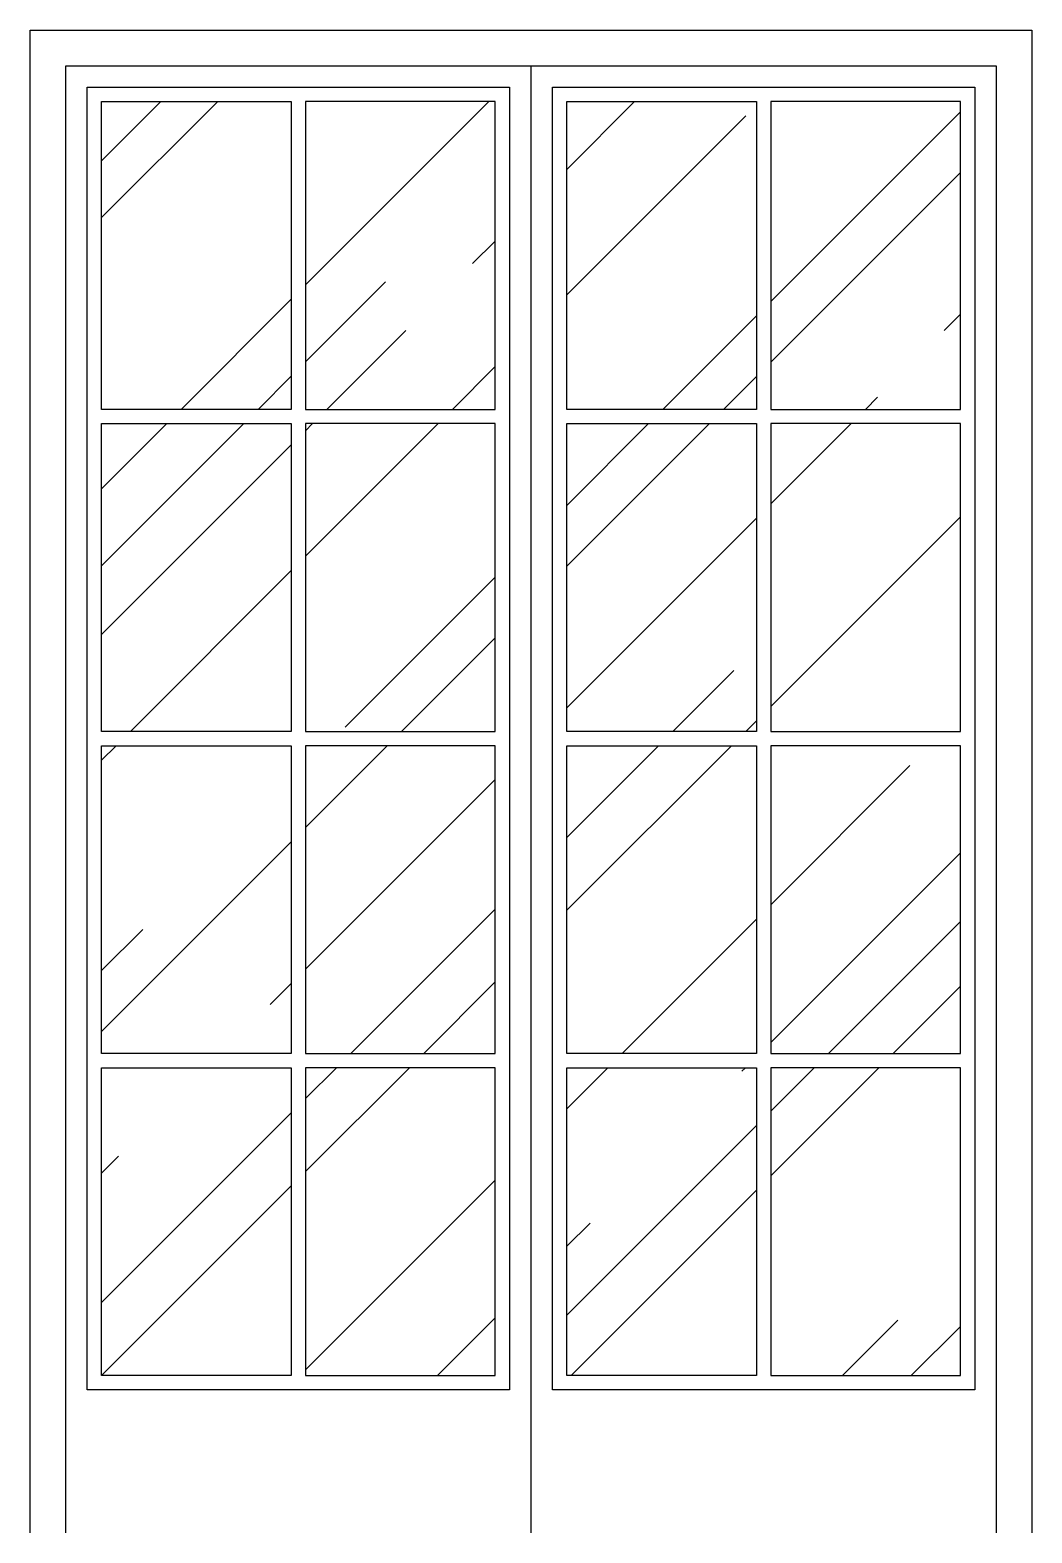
# Model space of a CAD drawing. Header units: metres. Extents: x 42.97 to 44.37, y 5.9 to 8.
import ezdxf

# ---------------------------------------------------------------- set-up
doc = ezdxf.new("R2010")
doc.units = ezdxf.units.M
doc.header["$MEASUREMENT"] = 0
for name, color, linetype in [('ARQ-ESQ-01', 1, 'Continuous'), ('ARQ-ESQ-02', 2, 'Continuous'), ('ARQ-HACHURA', 252, 'Continuous')]:
    doc.layers.add(name, color=color, linetype=linetype)

msp = doc.modelspace()

# ---------------------------------------------------------------- hatches: boundary and pattern name
at = {"layer": 'ARQ-HACHURA'}
h = msp.add_hatch(dxfattribs=at)
h.set_pattern_fill('AR-RROOF', color=256, scale=0.4, angle=45, style=0)
h.set_pattern_definition([(45, (43.0653, 6.12397), (0.33941, 0.9051), [6, -0.8, 2, -0.4]), (45, (43.30005, 6.64157), (-0.65902, 0.09334), [1.2, -0.132, 2.4, -0.3]), (45, (42.9663, 6.5058), (1.281277, 1.660287), [3.2, -0.56, 1.6, -0.4])])
h.paths.add_polyline_path([(43.3303, 7.904), (43.0653, 7.904), (43.0653, 7.474), (43.3303, 7.474)])
h.paths.add_polyline_path([(43.6153, 7.904), (43.3503, 7.904), (43.3503, 7.474), (43.6153, 7.474)])
h.paths.add_polyline_path([(43.9803, 7.904), (43.7153, 7.904), (43.7153, 7.474), (43.9803, 7.474)])
h.paths.add_polyline_path([(44.2653, 7.904), (44.0003, 7.904), (44.0003, 7.474), (44.2653, 7.474)])
h.paths.add_polyline_path([(44.2653, 7.454), (44.0003, 7.454), (44.0003, 7.024), (44.2653, 7.024)])
h.paths.add_polyline_path([(43.9803, 7.454), (43.7153, 7.454), (43.7153, 7.024), (43.9803, 7.024)])
h.paths.add_polyline_path([(43.6153, 7.454), (43.3503, 7.454), (43.3503, 7.024), (43.6153, 7.024)])
h.paths.add_polyline_path([(43.3303, 7.454), (43.0653, 7.454), (43.0653, 7.024), (43.3303, 7.024)])
h.paths.add_polyline_path([(43.3303, 7.004), (43.0653, 7.004), (43.0653, 6.574), (43.3303, 6.574)])
h.paths.add_polyline_path([(43.6153, 7.004), (43.3503, 7.004), (43.3503, 6.574), (43.6153, 6.574)])
h.paths.add_polyline_path([(43.9803, 7.004), (43.7153, 7.004), (43.7153, 6.574), (43.9803, 6.574)])
h.paths.add_polyline_path([(44.2653, 7.004), (44.0003, 7.004), (44.0003, 6.574), (44.2653, 6.574)])
h.paths.add_polyline_path([(44.2653, 6.554), (44.0003, 6.554), (44.0003, 6.124), (44.2653, 6.124)])
h.paths.add_polyline_path([(43.9803, 6.554), (43.7153, 6.554), (43.7153, 6.124), (43.9803, 6.124)])
h.paths.add_polyline_path([(43.6153, 6.554), (43.3503, 6.554), (43.3503, 6.124), (43.6153, 6.124)])
h.paths.add_polyline_path([(43.3303, 6.554), (43.0653, 6.554), (43.0653, 6.124), (43.3303, 6.124)])

# ---------------------------------------------------------------- linework, layer by layer
at = {"layer": 'ARQ-ESQ-01'}
for points in [[(43.0653, 7.904), (43.3303, 7.904), (43.3303, 7.474), (43.0653, 7.474)], [(43.6153, 7.904), (43.3503, 7.904), (43.3503, 7.474), (43.6153, 7.474)], [(43.7153, 7.904), (43.9803, 7.904), (43.9803, 7.474), (43.7153, 7.474)], [(44.2653, 7.904), (44.0003, 7.904), (44.0003, 7.474), (44.2653, 7.474)], [(43.0653, 7.454), (43.3303, 7.454), (43.3303, 7.024), (43.0653, 7.024)], [(43.6153, 7.454), (43.3503, 7.454), (43.3503, 7.024), (43.6153, 7.024)], [(43.7153, 7.454), (43.9803, 7.454), (43.9803, 7.024), (43.7153, 7.024)], [(44.2653, 7.454), (44.0003, 7.454), (44.0003, 7.024), (44.2653, 7.024)], [(43.0653, 7.004), (43.3303, 7.004), (43.3303, 6.574), (43.0653, 6.574)], [(43.6153, 7.004), (43.3503, 7.004), (43.3503, 6.574), (43.6153, 6.574)], [(43.7153, 7.004), (43.9803, 7.004), (43.9803, 6.574), (43.7153, 6.574)], [(44.2653, 7.004), (44.0003, 7.004), (44.0003, 6.574), (44.2653, 6.574)], [(43.0653, 6.554), (43.3303, 6.554), (43.3303, 6.124), (43.0653, 6.124)], [(43.6153, 6.554), (43.3503, 6.554), (43.3503, 6.124), (43.6153, 6.124)], [(43.7153, 6.554), (43.9803, 6.554), (43.9803, 6.124), (43.7153, 6.124)], [(44.2653, 6.554), (44.0003, 6.554), (44.0003, 6.124), (44.2653, 6.124)]]:
    msp.add_lwpolyline(points, close=True, dxfattribs=at)
at = {"layer": 'ARQ-ESQ-02'}
msp.add_line((43.6653, 5.904), (43.6653, 7.954), dxfattribs=at)
for points in [[(42.9653, 5.904), (42.9653, 8.004), (44.3653, 8.004), (44.3653, 5.904)], [(43.0153, 5.904), (43.0153, 7.954), (44.3153, 7.954), (44.3153, 5.904)]]:
    msp.add_lwpolyline(points, dxfattribs=at)
for points in [[(43.0453, 7.924), (43.6353, 7.924), (43.6353, 6.104), (43.0453, 6.104)], [(43.6953, 7.924), (44.2853, 7.924), (44.2853, 6.104), (43.6953, 6.104)]]:
    msp.add_lwpolyline(points, close=True, dxfattribs=at)

doc.saveas('drawing.dxf')
